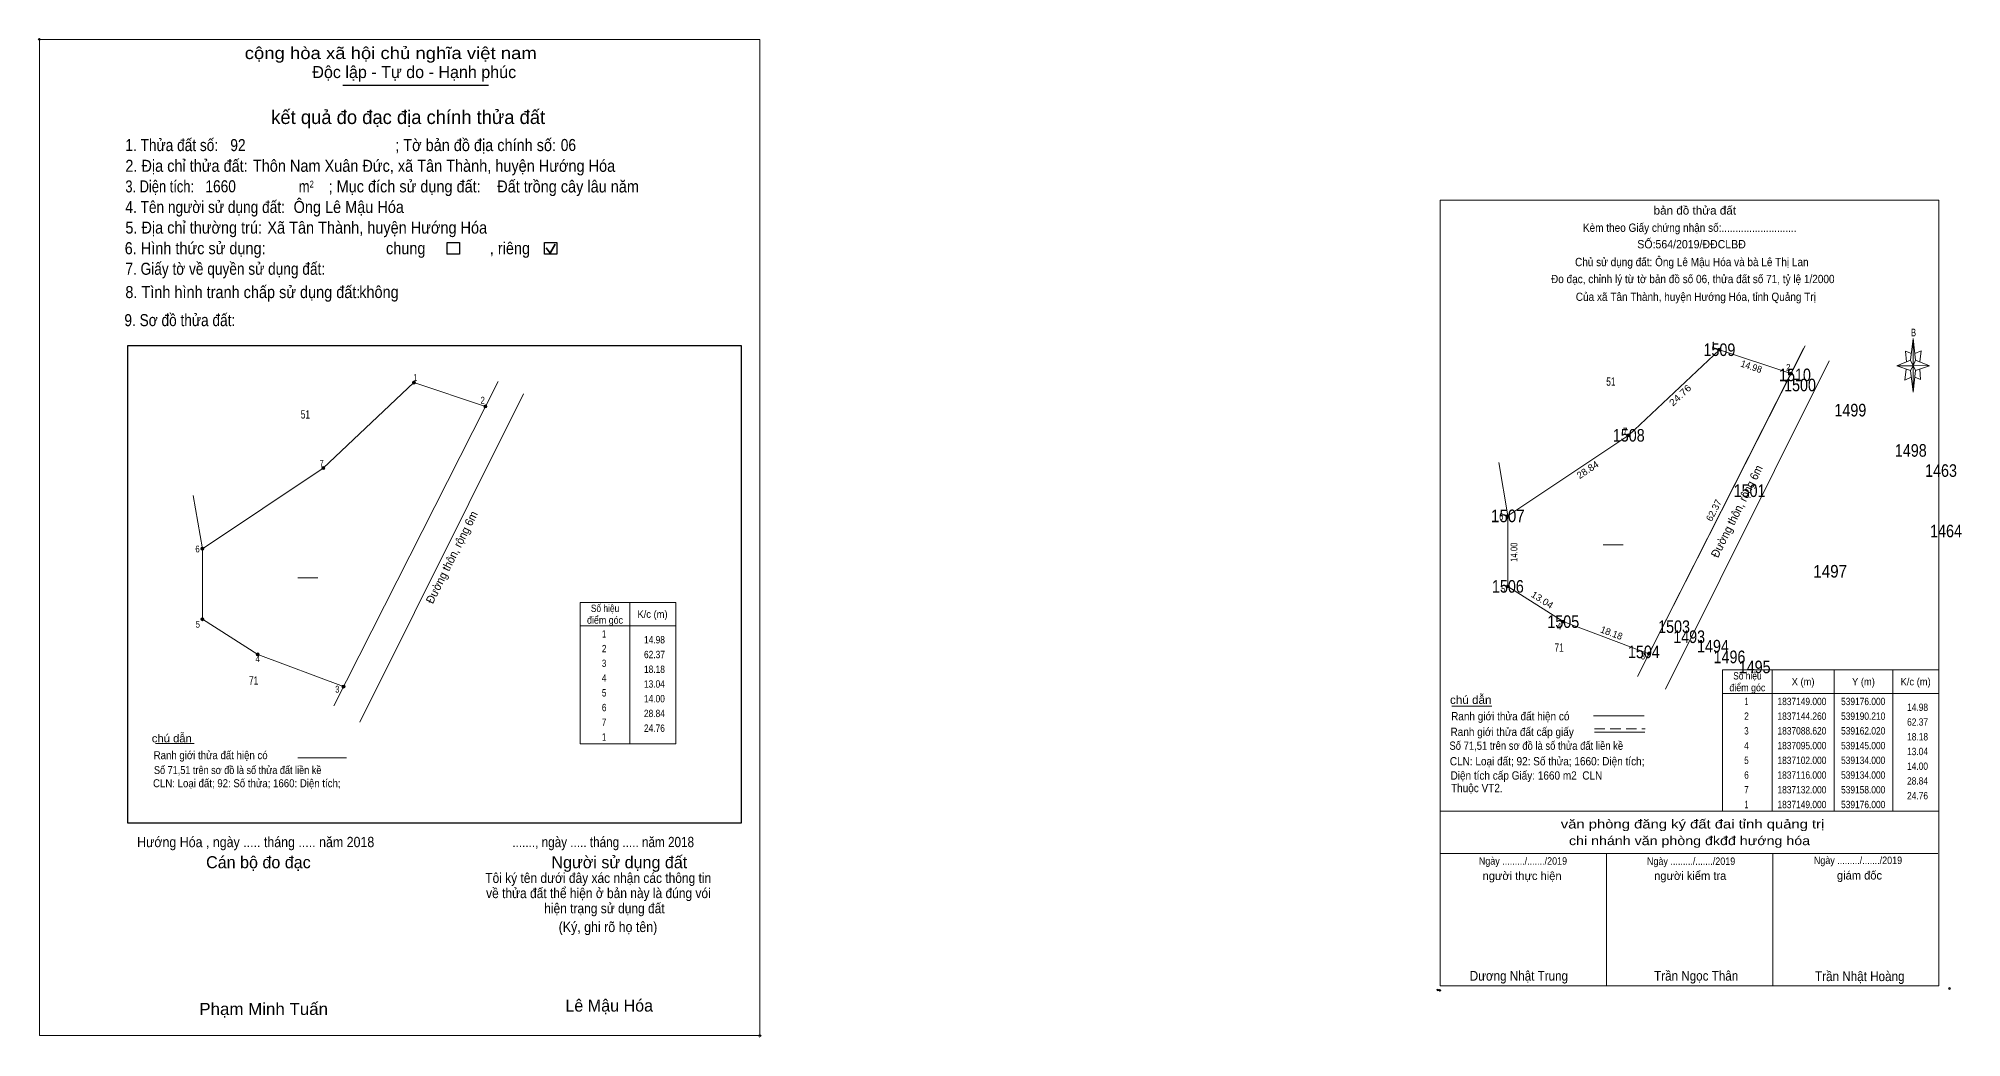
# Model space of a CAD drawing. Header units: metres. Extents: x 538411 to 539991, y 1836405 to 1837211.
# Drawn here: x 538842.3 to 539224.1, y 1837012.4 to 1837210.8 of the extents above; entities that cross this region are included whole.
import ezdxf
from ezdxf.enums import TextEntityAlignment as Align

# ---------------------------------------------------------------- set-up
doc = ezdxf.new("R2010")
doc.units = ezdxf.units.M
doc.header["$LTSCALE"] = 0.7
doc.header["$PDMODE"] = 32
doc.header["$PDSIZE"] = 0.35
doc.linetypes.add('MEDIUM_DASHED', pattern=[4.5, 3, -1.5])
for name, color, linetype, lineweight in [('10', 7, 'Continuous', 13), ('15', 7, 'Continuous', 13), ('17', 7, 'Continuous', 13), ('2', 7, 'Continuous', 25), ('5', 7, 'Continuous', 13), ('6', 7, 'Continuous', 13), ('63', 7, 'Continuous', 13)]:
    doc.layers.add(name, color=color, linetype=linetype, lineweight=lineweight)
doc.layers.add('12', color=7, linetype='Continuous')

msp = doc.modelspace()

# ---------------------------------------------------------------- hatches: boundary and pattern name
at = {"layer": '15'}
for points in [[(539176.3, 1837149, 1), (539175.7, 1837149, 1)], [(538917.1, 1837142.48, 1), (538916.5, 1837142.48, 1)], [(539190.51, 1837144.26, 1), (539189.91, 1837144.26, 1)], [(538931.31, 1837137.74, 1), (538930.71, 1837137.74, 1)], [(539158.3, 1837132, 1), (539157.7, 1837132, 1)], [(538899.1, 1837125.48, 1), (538898.5, 1837125.48, 1)], [(539134.3, 1837116, 1), (539133.7, 1837116, 1)], [(538875.1, 1837109.48, 1), (538874.5, 1837109.48, 1)], [(539134.3, 1837102, 1), (539133.7, 1837102, 1)], [(538875.1, 1837095.48, 1), (538874.5, 1837095.48, 1)], [(539145.3, 1837095, 1), (539144.7, 1837095, 1)], [(538886.1, 1837088.48, 1), (538885.5, 1837088.48, 1)], [(539162.32, 1837088.62, 1), (539161.72, 1837088.62, 1)], [(538903.12, 1837082.1, 1), (538902.52, 1837082.1, 1)]]:
    msp.add_hatch(color=256, dxfattribs=at).paths.add_polyline_path(points)

# ---------------------------------------------------------------- linework, layer by layer
at = {"layer": '10'}
for p, q in [((539160.07, 1837084.77), (539192.72, 1837149.22)), ((539165.28, 1837081.57), (539197.78, 1837146.78)), ((538900.87, 1837078.25), (538933.52, 1837142.7)), ((538906.08, 1837075.05), (538938.58, 1837140.26))]:
    msp.add_line(p, q, dxfattribs=at)
at = {"layer": '15'}
for p, q in [((539159.74, 1837084.13), (539193, 1837149.78)), ((539134, 1837116), (539132.18, 1837126.59)), ((538874.8, 1837109.48), (538872.98, 1837120.07)), ((539134, 1837116), (539134, 1837102)), ((538874.8, 1837109.48), (538874.8, 1837095.48)), ((538959.67, 1837098.83), (538959.67, 1837070.75))]:
    msp.add_line(p, q, dxfattribs=at)
for points in [[(539134, 1837116), (539158, 1837132), (539176, 1837149), (539190.21, 1837144.26)], [(538874.8, 1837109.48), (538898.8, 1837125.48), (538916.8, 1837142.48), (538931.01, 1837137.74)], [(539162.02, 1837088.62), (539145, 1837095), (539134, 1837102)], [(538902.82, 1837082.1), (538885.8, 1837088.48), (538874.8, 1837095.48)]]:
    msp.add_lwpolyline(points, dxfattribs=at)
for centre in [(539176, 1837149), (538916.8, 1837142.48), (539190.21, 1837144.26), (538931.01, 1837137.74), (539158, 1837132), (538898.8, 1837125.48), (539134, 1837116), (538874.8, 1837109.48), (538874.8, 1837109.48), (539134, 1837102), (538874.8, 1837095.48), (539145, 1837095), (538885.8, 1837088.48), (539162.02, 1837088.62), (538902.82, 1837082.1)]:
    msp.add_circle(centre, 0.3, dxfattribs=at)
at = {"layer": '17'}
for p, q in [((539122.85, 1837078.2), (539130.82, 1837078.2)), ((538865.48, 1837070.82), (538873.15, 1837070.82))]:
    msp.add_line(p, q, dxfattribs=at)
at = {"layer": '2'}
for p, q in [((538902.68, 1837201.57), (538931.61, 1837201.57)), ((538859.97, 1837149.87), (538981.76, 1837149.87)), ((538981.76, 1837149.87), (538981.76, 1837054.95))]:
    msp.add_line(p, q, dxfattribs=at)
at = {"layer": '2', "lineweight": 35}
for p, q in [((538943.84, 1837168.17), (538944.83, 1837169.94)), ((538943.03, 1837169.23), (538943.84, 1837168.17))]:
    msp.add_line(p, q, dxfattribs=at)
at = {"layer": '2', "lineweight": 13}
msp.add_lwpolyline([(538842.43, 1837210.64), (538985.48, 1837210.64), (538985.48, 1837012.78), (538842.43, 1837012.78)], close=True, dxfattribs=at)
at = {"layer": '2'}
for points in [[(538923.38, 1837170.29), (538925.84, 1837170.29), (538925.84, 1837168), (538923.38, 1837168)], [(538942.71, 1837170.29), (538945.17, 1837170.29), (538945.17, 1837168), (538942.71, 1837168)]]:
    msp.add_lwpolyline(points, close=True, dxfattribs=at)
msp.add_lwpolyline([(538981.76, 1837054.95), (538859.97, 1837054.95), (538859.97, 1837149.87)], dxfattribs=at)
for p in [(538842.43, 1837210.64), (538985.48, 1837012.78)]:
    msp.add_point(p, dxfattribs=at)
at = {"layer": '5'}
for p, q in [((539213.95, 1837146.93), (539214.5, 1837151.22)), ((539214.94, 1837146.93), (539217.69, 1837145.83)), ((539213.95, 1837144.84), (539211.2, 1837145.83)), ((539214.94, 1837144.84), (539214.5, 1837140.55)), ((539215.93, 1837143.08), (539214.83, 1837143.52)), ((539215.82, 1837145.17), (539215.93, 1837143.08)), ((539120.59, 1837057.34), (539219.59, 1837057.34)), ((539120.59, 1837048.98), (539219.37, 1837048.98)), ((539120.59, 1837048.98), (539219.37, 1837048.98)), ((539120.59, 1837048.98), (539219.37, 1837048.98)), ((539120.59, 1837022.69), (539120.59, 1837048.98)), ((539153.59, 1837022.69), (539153.59, 1837048.98)), ((539186.59, 1837022.69), (539186.59, 1837048.98))]:
    msp.add_line(p, q, dxfattribs=at)
for points in [[(539120.59, 1837178.67), (539219.59, 1837178.67), (539219.59, 1837022.69), (539120.59, 1837022.69)], [(539214.5, 1837151.22), (539214.94, 1837146.93), (539214.5, 1837145.83)], [(539214.5, 1837145.83), (539211.2, 1837145.83), (539213.95, 1837146.93), (539214.94, 1837144.84), (539217.69, 1837145.83), (539214.5, 1837145.94)], [(539214.5, 1837145.83), (539214.5, 1837140.55), (539213.95, 1837144.84)]]:
    msp.add_lwpolyline(points, close=True, dxfattribs=at)
for points in [[(539214.5, 1837145.83), (539213.95, 1837146.93), (539211.2, 1837145.83)], [(539214.17, 1837148.25), (539212.96, 1837148.69), (539213.18, 1837146.6)], [(539214.83, 1837148.25), (539216.04, 1837148.8), (539215.82, 1837146.6)], [(539213.07, 1837145.17), (539212.85, 1837142.97), (539214.06, 1837143.52)], [(539214.5, 1837145.83), (539214.94, 1837144.84), (539217.69, 1837145.83)]]:
    msp.add_lwpolyline(points, dxfattribs=at)
for p in [(539120.08, 1837021.85), (539120.52, 1837021.77)]:
    msp.add_point(p, dxfattribs=at)
at = {"layer": '6'}
for p, q in [((539151.01, 1837076.28), (539161.07, 1837076.28)), ((539151.17, 1837073.06), (539161.22, 1837073.06)), ((538893.73, 1837067.98), (538903.43, 1837067.98))]:
    msp.add_line(p, q, dxfattribs=at)
at = {"layer": '6', "linetype": 'MEDIUM_DASHED'}
msp.add_line((539151.17, 1837073.74), (539161.29, 1837073.74), dxfattribs=at)
at = {"layer": '6'}
msp.add_point((539221.68, 1837022.14), dxfattribs=at)
at = {"layer": '63'}
for p, q in [((539152.92, 1837110.22), (539156.9, 1837110.24)), ((538893.72, 1837103.7), (538897.7, 1837103.72)), ((539186.48, 1837085.42), (539186.48, 1837057.34)), ((539198.76, 1837085.42), (539198.76, 1837057.34)), ((539210.46, 1837085.42), (539210.46, 1837057.34)), ((539176.65, 1837080.74), (539219.59, 1837080.74))]:
    msp.add_line(p, q, dxfattribs=at)
for points in [[(538959.67, 1837070.75), (538949.84, 1837070.75), (538949.84, 1837098.83), (538959.67, 1837098.83)], [(538959.67, 1837098.83), (538968.8, 1837098.83), (538968.8, 1837070.75), (538959.67, 1837070.75)], [(538949.84, 1837094.15), (538959.67, 1837094.15), (538968.8, 1837094.15)]]:
    msp.add_lwpolyline(points, dxfattribs=at)
msp.add_lwpolyline([(539176.65, 1837085.42), (539219.59, 1837085.42), (539219.59, 1837057.34), (539176.65, 1837057.34)], close=True, dxfattribs=at)

# ---------------------------------------------------------------- texts
at = {"layer": '12'}
for s, width, p in [('1509', 0.85, (539176.005, 1837147.75)), ('1510', 0.85, (539191.005, 1837142.75)), ('1500', 0.85, (539192.005, 1837140.75)), ('1499', 0.85, (539202.005, 1837135.75)), ('1508', 0.85, (539158.005, 1837130.75)), ('1498', 0.85, (539214.005, 1837127.75)), ('1463', 0.85, (539220, 1837123.75)), ('1501', 0.85, (539181.995, 1837119.75)), ('1507', 0.9, (539134, 1837114.75)), ('1464', 0.85, (539221, 1837111.75)), ('1497', 0.9, (539198, 1837103.75)), ('1506', 0.85, (539134.005, 1837100.75)), ('1505', 0.85, (539145, 1837093.75)), ('1503', 0.85, (539167, 1837092.75)), ('1493', 0.85, (539170, 1837090.75)), ('1504', 0.85, (539161, 1837087.75)), ('1494', 0.85, (539174.72, 1837088.88)), ('1496', 0.85, (539178.005, 1837086.75)), ('1495', 0.85, (539183, 1837084.75))]:
    msp.add_text(s, height=2.5, dxfattribs=dict(at, width=width)).set_placement(p, align=Align.CENTER)
at = {"layer": '15', "width": 0.75}
for s, p in [('51', (539154.455, 1837141.85)), ('51', (538895.255, 1837135.33)), ('71', (539144.175, 1837089.02)), ('71', (538884.975, 1837082.5))]:
    msp.add_text(s, height=1.65, dxfattribs=at).set_placement(p, align=Align.CENTER)
at = {"layer": '15', "width": 0.95}
for p in [(539180.199, 1837116.547), (538925.049, 1837107.417)]:
    msp.add_text('Đường thôn, rộng 6m', height=1.65, rotation=63.509, dxfattribs=at).set_placement(p, align=Align.CENTER)
at = {"layer": '2'}
for s, height, width, p in [('cộng hòa xã hội chủ nghĩa việt nam', 2.388, 1.15, (538883.21, 1837206.72)), ('1. Thửa đất số:', 2.388, 0.85, (538859.51, 1837188.44)), ('92', 2.39, 0.85, (538880.35, 1837188.44)), ('; Tờ bản đồ địa chính số:', 2.388, 0.9, (538913.09, 1837188.44)), ('06', 2.39, 0.85, (538945.96, 1837188.46)), ('2. Địa chỉ thửa đất:', 2.388, 0.9, (538859.51, 1837184.33)), ('Thôn Nam Xuân Đức, xã Tân Thành, huyện Hướng Hóa', 2.39, 0.9, (538884.83, 1837184.33)), ('3. Diện tích:', 2.388, 0.8, (538859.51, 1837180.24)), ('1660', 2.39, 0.85, (538875.41, 1837180.26)), ('m', 2.388, 0.8, (538893.94, 1837180.24)), ('2', 1.364, 0.8, (538896.09, 1837181.2)), ('; Mục đích sử dụng đất:', 2.388, 0.9, (538899.86, 1837180.24)), ('Đất trồng cây lâu năm', 2.39, 0.9, (538933.34, 1837180.23)), ('4. Tên người sử dụng đất:', 2.388, 0.85, (538859.51, 1837176.15)), ('Ông Lê Mậu Hóa', 2.39, 0.9, (538892.91, 1837176.16)), ('5. Địa chỉ thường trú:', 2.388, 0.9, (538859.51, 1837172.06)), ('Xã Tân Thành, huyện Hướng Hóa', 2.39, 0.9, (538887.71, 1837172.06)), ('6. Hình thức sử dụng:', 2.388, 0.9, (538859.38, 1837167.96)), ('chung                , riêng', 2.388, 0.9, (538911.26, 1837167.96)), ('7. Giấy tờ về quyền sử dụng đất:', 2.388, 0.85, (538859.51, 1837163.88)), ('8. Tình hình tranh chấp sử dụng đất: ', 2.388, 0.9, (538859.51, 1837159.25)), ('không', 2.388, 0.9, (538905.94, 1837159.27)), ('9. Sơ đồ thửa đất:', 2.388, 0.85, (538859.32, 1837153.68)), ('Hướng Hóa , ngày ..... tháng ..... năm 2018', 2.047, 0.9, (538861.84, 1837050.21)), ('......., ngày ..... tháng ..... năm 2018', 2.047, 0.85, (538936.34, 1837050.21)), ('(Ký, ghi rõ họ tên)', 2.047, 0.9, (538945.54, 1837033.35)), ('Phạm Minh Tuấn', 2.39, 1.05, (538874.19, 1837016.89))]:
    msp.add_text(s, height=height, dxfattribs=dict(at, width=width)).set_placement(p)
for s, height, p in [('Độc lập - Tự do - Hạnh phúc', 2.388, (538896.63, 1837202.95)), ('Cán bộ đo đạc', 2.388, (538875.54, 1837046.02)), ('Người sử dụng đất', 2.388, (538944.11, 1837046.02)), ('Lê Mậu Hóa', 2.39, (538946.87, 1837017.56))]:
    msp.add_text(s, height=height, dxfattribs=at).set_placement(p)
for s, height, p in [('kết quả đo đạc địa chính thửa đất', 2.729, (538915.665, 1837193.82)), ('.', 0.682, (538985.446, 1837012.4))]:
    msp.add_text(s, height=height, dxfattribs=at).set_placement(p, align=Align.CENTER)
at = {"layer": '2', "width": 0.9}
for s, p in [('Tôi ký tên dưới đây xác nhận các thông tin', (538953.395, 1837043.1)), ('về thửa đất thể hiện ở bản này là đúng vói', (538953.435, 1837040.09)), ('hiện trạng sử dụng đất', (538954.625, 1837037.08))]:
    msp.add_text(s, height=1.973, dxfattribs=at).set_placement(p, align=Align.CENTER)
at = {"layer": '5'}
for s, height, width, p in [('bản đồ thửa đất', 1.65, 1.05, (539171.12, 1837175.84)), ('Kèm theo Giấy chứng nhận số:...........................', 1.65, 0.9, (539170.11, 1837172.41)), ('SỐ:564/2019/ĐĐCLBĐ', 1.65, 0.95, (539170.475, 1837169.13)), ('Chủ sử dụng đất: Ông Lê Mậu Hóa và bà Lê Thị Lan', 1.65, 0.9, (539170.525, 1837165.59)), ('Đo đạc, chỉnh lý từ tờ bản đồ số 06, thửa đất số 71, tỷ lệ 1/2000 ', 1.65, 0.9, (539170.99, 1837162.22)), ('Của xã Tân Thành, huyện Hướng Hóa, tỉnh Quảng Trị', 1.65, 0.9, (539171.33, 1837158.69)), ('B', 1.515, 0.75, (539214.535, 1837151.66)), ('văn phòng đăng ký đất đai tỉnh quảng trị', 1.76, 1.25, (539170.67, 1837053.92)), ('chi nhánh văn phòng đkđđ hướng hóa', 1.76, 1.2, (539170.07, 1837050.61)), ('Ngày ........./......./2019', 1.48, 0.9, (539136.995, 1837046.73)), ('Ngày ........./......./2019', 1.48, 0.9, (539170.385, 1837046.68)), ('Ngày ........./......./2019', 1.48, 0.9, (539203.515, 1837046.86)), ('Dương Nhật Trung', 1.92, 0.9, (539136.19, 1837023.7)), ('Trần Ngọc Thân', 1.92, 0.9, (539171.395, 1837023.7)), ('Trần Nhật Hoàng', 1.925, 0.9, (539203.875, 1837023.61))]:
    msp.add_text(s, height=height, dxfattribs=dict(at, width=width)).set_placement(p, align=Align.CENTER)
for s, p in [('người thực hiện', (539136.825, 1837043.69)), ('người kiểm tra', (539170.21, 1837043.71)), ('giám đốc', (539203.815, 1837043.78))]:
    msp.add_text(s, height=1.65, dxfattribs=at).set_placement(p, align=Align.CENTER)
at = {"layer": '6'}
for s, height, width, p in [('chú dẫn', 1.65, 1.05, (539122.51, 1837078.65)), ('Ranh giới thửa đất cấp giấy', 1.65, 0.9, (539122.61, 1837072.29)), ('Ranh giới thửa đất hiện có ', 1.65, 0.9, (539122.73, 1837075.39)), ('chú dẫn', 1.589, 1.05, (538864.76, 1837071.02)), ('Số 71,51 trên sơ đồ là số thửa đất liền kề', 1.65, 0.85, (539122.4, 1837069.54)), ('Số 71,51 trên sơ đồ là số thửa đất liền kề', 1.59, 0.85, (538865.19, 1837064.73)), ('Ranh giới thửa đất hiện có ', 1.589, 0.9, (538865.13, 1837067.68)), ('CLN: Loại đất; 92: Số thửa; 1660: Diện tích;', 1.65, 0.9, (539122.48, 1837066.45)), ('CLN: Loại đất; 92: Số thửa; 1660: Diện tích;', 1.59, 0.9, (538865, 1837062.11)), ('Thuộc VT2.', 1.65, 0.9, (539122.71, 1837061.13)), ('Diện tích cấp Giấy: 1660 m2  CLN', 1.65, 0.9, (539122.62, 1837063.62))]:
    msp.add_text(s, height=height, dxfattribs=dict(at, width=width)).set_placement(p)
at = {"layer": '63'}
for s, height, width, p in [(' 1', 1.35, 0.75, (539175.27, 1837149.27)), (' 1', 1.35, 0.75, (538917.47, 1837142.8)), (' 2', 1.35, 0.85, (539190.09, 1837144.82)), (' 2', 1.35, 0.85, (538930.89, 1837138.3)), (' 7', 1.35, 0.8, (539157.71, 1837132.15)), (' 7', 1.35, 0.8, (538898.9, 1837125.75)), (' 6', 1.35, 0.85, (539133.12, 1837115.2)), (' 6', 1.35, 0.85, (538874.26, 1837108.75)), (' 5', 1.35, 0.8, (539133.48, 1837100.85)), (' 5', 1.35, 0.8, (538874.31, 1837093.79)), (' 4', 1.35, 0.85, (539144.58, 1837093.37)), ('14.98', 1.462, 0.85, (538966.64, 1837090.67)), (' 4', 1.35, 0.85, (538886.22, 1837086.95)), ('62.37', 1.462, 0.85, (538966.64, 1837087.74)), ('18.18', 1.462, 0.85, (538966.64, 1837084.81)), (' 3', 1.35, 0.8, (539161.25, 1837087.49)), (' 3', 1.35, 0.8, (538902, 1837080.9)), ('13.04', 1.462, 0.85, (538966.63, 1837081.89)), ('14.00', 1.462, 0.85, (538966.63, 1837078.97)), ('14.98', 1.462, 0.85, (539217.43, 1837077.26)), ('28.84', 1.462, 0.85, (538966.63, 1837076.04)), ('24.76', 1.462, 0.85, (538966.63, 1837073.11)), ('62.37', 1.462, 0.85, (539217.43, 1837074.33)), ('18.18', 1.462, 0.85, (539217.43, 1837071.4)), ('13.04', 1.462, 0.85, (539217.42, 1837068.48)), ('14.00', 1.462, 0.85, (539217.42, 1837065.56)), ('28.84', 1.462, 0.85, (539217.42, 1837062.63)), ('24.76', 1.462, 0.85, (539217.42, 1837059.7))]:
    msp.add_text(s, height=height, dxfattribs=dict(at, width=width)).set_placement(p, align=Align.RIGHT)
for s, rotation, width, p in [('14.98', 341.553, 0.95, (539182.136, 1837145.014)), ('24.76', 43.363, 1.15, (539168.672, 1837139.467)), ('28.84', 33.69, 1.05, (539150.211, 1837124.59)), ('14.00', 90, 0.85, (539135.89, 1837108.785)), ('13.04', 327.529, 1.05, (539140.473, 1837098.763))]:
    msp.add_text(s, height=1.35, rotation=rotation, dxfattribs=dict(at, width=width)).set_placement(p, align=Align.CENTER)
for s, rotation, p in [('62.37', 63.131, (539175.491, 1837116.795)), ('18.18', 339.451, (539154.353, 1837092.12))]:
    msp.add_text(s, height=1.35, rotation=rotation, dxfattribs=at).set_placement(p, align=Align.CENTER)
for s, width, p in [('Số hiệu', 0.85, (538954.75, 1837096.92)), ('K/c (m)', 0.95, (538964.175, 1837095.75)), ('điểm góc', 0.9, (538954.745, 1837094.58)), (' 1', 0.75, (538954.35, 1837091.83)), (' 2', 0.85, (538954.345, 1837088.91)), (' 3', 0.8, (538954.34, 1837085.99)), (' 4', 0.85, (538954.34, 1837083.06)), ('điểm góc', 0.9, (539181.555, 1837081.17)), ('Số hiệu', 0.85, (539181.56, 1837083.51)), ('X (m)', 0.95, (539192.62, 1837082.34)), ('Y (m)', 0.95, (539204.605, 1837082.34)), ('K/c (m)', 0.95, (539214.965, 1837082.34)), (' 5', 0.8, (538954.345, 1837080.13)), (' 6', 0.85, (538954.345, 1837077.21)), (' 1', 0.75, (539181.16, 1837078.42)), ('1837149.000', 0.85, (539192.385, 1837078.42)), ('539176.000', 0.85, (539204.55, 1837078.42)), (' 7', 0.8, (538954.345, 1837074.29)), (' 3', 0.8, (539181.15, 1837072.58)), (' 2', 0.85, (539181.155, 1837075.5)), ('1837144.260', 0.85, (539192.385, 1837075.5)), ('1837088.620', 0.85, (539192.385, 1837072.58)), ('539190.210', 0.85, (539204.55, 1837075.5)), ('539162.020', 0.85, (539204.55, 1837072.58)), (' 1', 0.75, (538954.35, 1837071.36)), (' 4', 0.85, (539181.15, 1837069.65)), ('1837095.000', 0.85, (539192.385, 1837069.65)), ('539145.000', 0.85, (539204.55, 1837069.65)), (' 5', 0.8, (539181.155, 1837066.72)), ('1837102.000', 0.85, (539192.385, 1837066.72)), ('539134.000', 0.85, (539204.55, 1837066.72)), (' 6', 0.85, (539181.155, 1837063.8)), ('1837116.000', 0.85, (539192.385, 1837063.8)), ('539134.000', 0.85, (539204.55, 1837063.8)), (' 7', 0.8, (539181.155, 1837060.88)), (' 1', 0.75, (539181.16, 1837057.95)), ('1837132.000', 0.85, (539192.385, 1837060.88)), ('1837149.000', 0.85, (539192.385, 1837057.95)), ('539158.000', 0.85, (539204.55, 1837060.88)), ('539176.000', 0.85, (539204.55, 1837057.95))]:
    msp.add_text(s, height=1.462, dxfattribs=dict(at, width=width)).set_placement(p, align=Align.CENTER)

doc.saveas('drawing.dxf')
